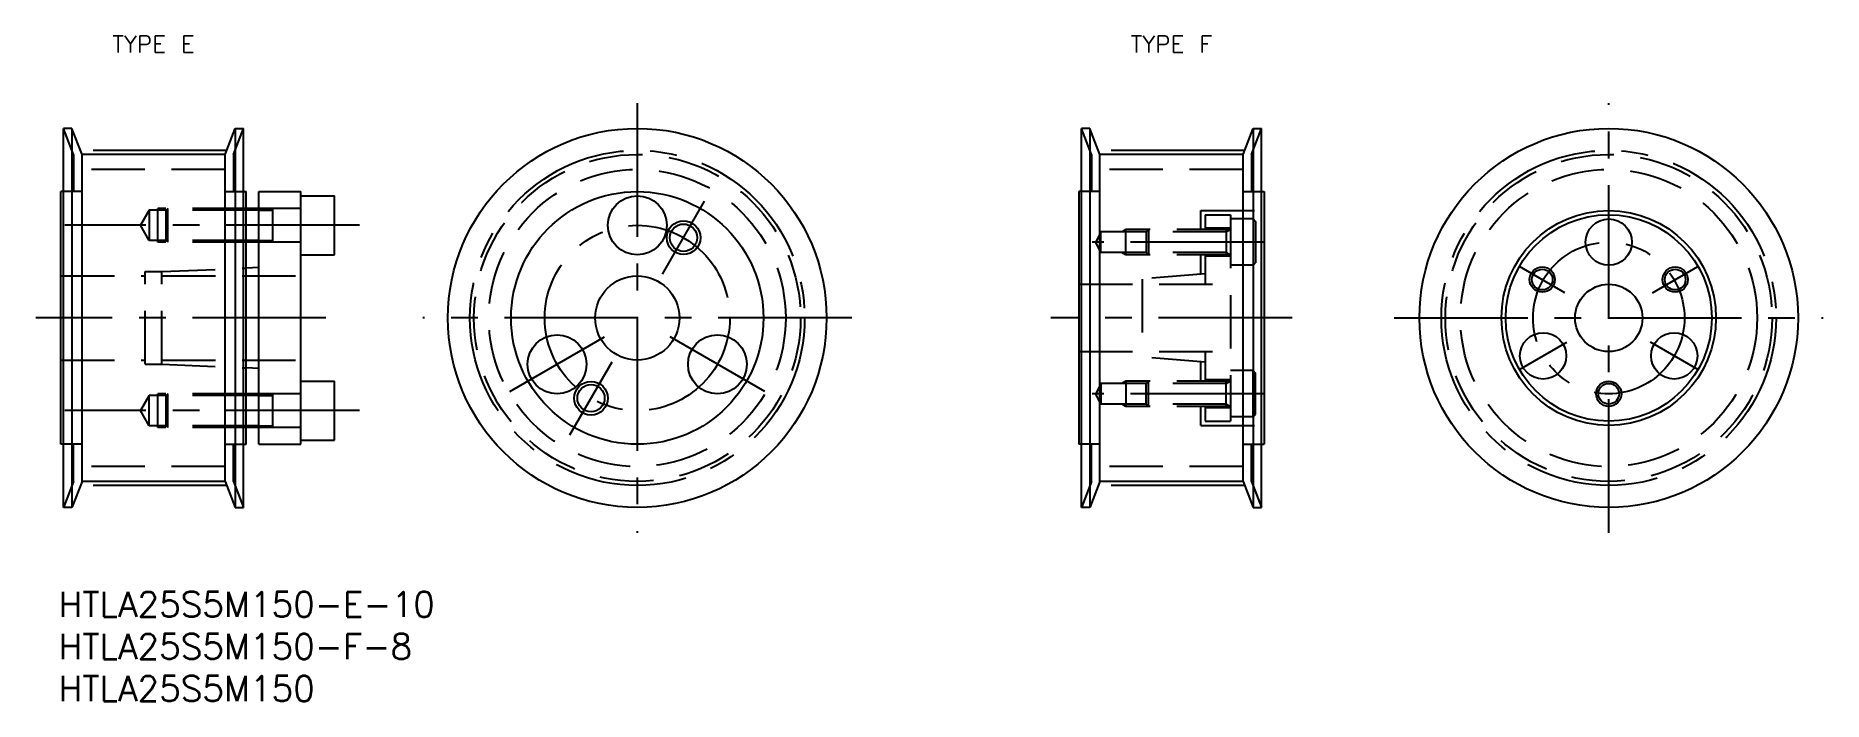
# Model space of a CAD drawing. Extents: x -3 to 210, y -13 to 66.
import ezdxf
from ezdxf.enums import TextEntityAlignment as Align

# ---------------------------------------------------------------- set-up
doc = ezdxf.new("R2010")
doc.units = 0
doc.header["$LTSCALE"] = 0.5
doc.linetypes.add('CENTER', pattern=[50.8, 31.75, -6.35, 6.35, -6.35])
doc.linetypes.add('DASHED', pattern=[19.05, 12.7, -6.35])
for name, color, linetype in [('MSM_CENTER', 1, 'CENTER'), ('MSM_CONTINUOUS', 7, 'CONTINUOUS'), ('MSM_DASHED', 4, 'DASHED'), ('MSM_NARROW', 5, 'CONTINUOUS'), ('MSM_PART_NUMBER', 7, 'CONTINUOUS')]:
    doc.layers.add(name, color=color, linetype=linetype)
doc.styles.add('MISUMI', font='txt.shx')
doc.styles.get("Standard").update_dxf_attribs({"font": 'txt.shx', "height": 3, "bigfont": 'bigfont.shx'})

# ---------------------------------------------------------------- blocks, each defined once
blk = doc.blocks.new('*U2')
at = {"layer": 'MSM_PART_NUMBER'}
blk.add_text('HTLA25S5M150-E-10', height=3, dxfattribs=at).set_placement((0, -3))
blk = doc.blocks.new('*U3')
at = {"layer": 'MSM_PART_NUMBER'}
blk.add_text('HTLA25S5M150', height=3, dxfattribs=at).set_placement((0, -13))
blk = doc.blocks.new('*U5')
at = {"layer": 'MSM_PART_NUMBER'}
blk.add_text('HTLA25S5M150-F-8', height=3, dxfattribs=at).set_placement((0, -8))

msp = doc.modelspace()

# ---------------------------------------------------------------- linework, layer by layer
at = {"layer": 'MSM_CENTER', "color": 1}
for p, q in [((68.8, 58), (68.8, 7)), ((184.27, 7), (184.27, 58)), ((19.99, 52.39), (2.61, 52.39)), ((140.99, 52.39), (123.61, 52.39)), ((71.8, 37.7), (76.8, 46.36)), ((35.8, 43.5), (0.76, 43.5)), ((143.3, 41.5), (122.85, 41.5)), ((179.07, 35.5), (173.66, 38.62)), ((189.46, 35.5), (194.88, 38.62)), ((31.8, 32.5), (-2.7, 32.5)), ((94.3, 32.5), (43.3, 32.5)), ((146.64, 32.5), (117.94, 32.5)), ((158.77, 32.5), (209.77, 32.5)), ((53.64, 23.75), (64.9, 30.25)), ((83.96, 23.75), (72.7, 30.25)), ((173.66, 26.38), (179.29, 29.62)), ((194.88, 26.38), (189.25, 29.62)), ((60.8, 18.64), (65.8, 27.3)), ((143.3, 23.5), (122.85, 23.5)), ((35.8, 21.5), (0.76, 21.5)), ((19.99, 12.6), (2.61, 12.6)), ((140.99, 12.6), (123.61, 12.6))]:
    msp.add_line(p, q, dxfattribs=at)
for centre, radius in [((68.8, 32.5), 19.89), ((184.27, 32.5), 19.89), ((68.8, 32.5), 11), ((184.27, 32.5), 9)]:
    msp.add_circle(centre, radius, dxfattribs=at)
at = {"layer": 'MSM_CONTINUOUS'}
for p, q in [((1.6, 55), (0.6, 55)), ((0.6, 10), (0.6, 55)), ((2.8, 51.91), (1.6, 55)), ((1.6, 55), (1.6, 10)), ((19.8, 51.91), (21, 55)), ((21, 55), (22, 55)), ((21, 55), (21, 10)), ((22, 10), (22, 55)), ((122.6, 55), (121.6, 55)), ((121.6, 10), (121.6, 55)), ((123.8, 51.91), (122.6, 55)), ((122.6, 55), (122.6, 10)), ((140.8, 51.91), (142, 55)), ((142, 55), (143, 55)), ((142, 55), (142, 10)), ((143, 10), (143, 55)), ((19.8, 51.91), (2.8, 51.91)), ((2.8, 13.08), (2.8, 51.91)), ((19.8, 13.08), (19.8, 51.91)), ((140.8, 51.91), (123.8, 51.91)), ((123.8, 13.08), (123.8, 51.91)), ((140.8, 13.08), (140.8, 51.91)), ((0.6, 47.5), (0.3, 47.5)), ((0.3, 17.5), (0.3, 47.5)), ((22, 47.5), (22.3, 47.5)), ((22.3, 17.5), (22.3, 47.5)), ((23.8, 47.5), (28.8, 47.5)), ((23.8, 17.5), (23.8, 47.5)), ((28.8, 17.5), (28.8, 47.5)), ((28.8, 47), (32.8, 47)), ((32.8, 40), (32.8, 47)), ((121.6, 47.5), (121.3, 47.5)), ((121.3, 47.5), (121.3, 17.5)), ((143, 47.5), (143.3, 47.5)), ((143.3, 47.5), (143.3, 17.5)), ((23.8, 45.3), (22.3, 45.3)), ((23.8, 41.7), (22.3, 41.7)), ((23.8, 38.5), (22.3, 38.43)), ((28.8, 40), (32.8, 40)), ((23.8, 26.5), (22.3, 26.57)), ((28.8, 25), (32.8, 25)), ((32.8, 18), (32.8, 25)), ((23.8, 23.3), (22.3, 23.3)), ((23.8, 19.7), (22.3, 19.7)), ((0.6, 17.5), (0.3, 17.5)), ((22, 17.5), (22.3, 17.5)), ((23.8, 17.5), (28.8, 17.5)), ((28.8, 18), (32.8, 18)), ((121.6, 17.5), (121.3, 17.5)), ((143, 17.5), (143.3, 17.5)), ((2.8, 13.08), (1.6, 10)), ((19.8, 13.08), (2.8, 13.08)), ((19.8, 13.08), (21, 10)), ((123.8, 13.08), (122.6, 10)), ((140.8, 13.08), (123.8, 13.08)), ((140.8, 13.08), (142, 10)), ((1.6, 10), (0.6, 10)), ((21, 10), (22, 10)), ((122.6, 10), (121.6, 10)), ((142, 10), (143, 10))]:
    msp.add_line(p, q, dxfattribs=at)
for centre, radius in [((68.8, 32.5), 22.5), ((184.27, 32.5), 22.5), ((68.8, 32.5), 15), ((68.8, 43.5), 3.5), ((184.27, 32.5), 12.75), ((184.27, 32.5), 12.25), ((74.3, 42.03), 1.62), ((184.27, 41.5), 2.75), ((176.37, 37.06), 1.23), ((192.17, 37.06), 1.23), ((68.8, 32.5), 5), ((184.27, 32.5), 4), ((59.27, 27), 3.5), ((78.33, 27), 3.5), ((176.47, 28), 2.75), ((192.06, 28), 2.75), ((63.3, 22.97), 1.62), ((184.27, 23.5), 1.23)]:
    msp.add_circle(centre, radius, dxfattribs=at)
at = {"layer": 'MSM_DASHED'}
for p, q in [((1.8, 51.91), (0.6, 55)), ((20.8, 51.91), (22, 55)), ((122.8, 51.91), (121.6, 55)), ((141.8, 51.91), (143, 55)), ((1.8, 51.91), (1.8, 47.5)), ((20.8, 51.91), (20.8, 47.5)), ((122.8, 51.91), (122.8, 47.5)), ((141.8, 51.91), (141.8, 47.5)), ((19.8, 50.14), (2.8, 50.14)), ((140.8, 50.14), (123.8, 50.14)), ((2.8, 47.5), (0.6, 47.5)), ((19.8, 47.5), (22, 47.5)), ((123.8, 47.5), (121.6, 47.5)), ((140.8, 47.5), (143, 47.5)), ((10.8, 45.3), (9.76, 43.5)), ((10.8, 45.3), (10.8, 41.7)), ((22.3, 45.3), (10.8, 45.3)), ((11.8, 41.5), (11.8, 45.5)), ((22.3, 45.5), (11.8, 45.5)), ((13, 45.5), (12.8, 45.3)), ((12.8, 41.7), (12.8, 45.3)), ((13, 41.5), (13, 45.5)), ((28.8, 45.5), (23.8, 45.5)), ((23.8, 45.3), (25.47, 45.3)), ((25.47, 41.5), (25.47, 45.5)), ((135.8, 45.25), (143.3, 45.25)), ((135.8, 43), (135.8, 45.25)), ((136.3, 44.75), (139.3, 44.75)), ((136.3, 44.75), (136.3, 43)), ((139.3, 44.75), (139.3, 20.25)), ((10.8, 41.7), (9.76, 43.5)), ((123.89, 42.73), (123.3, 41.5)), ((138.8, 42.73), (123.89, 42.73)), ((123.89, 40.27), (123.89, 42.73)), ((126.89, 43), (126.42, 42.73)), ((139.3, 43), (126.89, 43)), ((126.89, 40), (126.89, 43)), ((129.3, 42.73), (129.57, 43)), ((129.3, 42.73), (129.3, 40.27)), ((129.57, 43), (129.57, 40)), ((139.3, 43.15), (136.3, 43.15)), ((138.8, 43), (138.8, 40)), ((138.8, 42.73), (139.27, 43)), ((142, 44.25), (139.3, 44.25)), ((142, 44.25), (142, 38.75)), ((142, 44.25), (142.3, 43.95)), ((142.3, 43.95), (142.3, 39.05)), ((22.3, 41.7), (10.8, 41.7)), ((22.3, 41.5), (11.8, 41.5)), ((13, 41.5), (12.8, 41.7)), ((23.8, 41.7), (25.47, 41.7)), ((28.8, 41.5), (23.8, 41.5)), ((123.89, 40.27), (123.3, 41.5)), ((123.31, 41.5), (123.31, 41.5)), ((12.3, 38), (22.3, 38.43)), ((123.87, 40.3), (123.87, 40.3)), ((138.8, 40.27), (123.87, 40.27)), ((126.87, 40), (126.4, 40.27)), ((139.3, 40), (126.87, 40)), ((129.57, 40), (129.3, 40.27)), ((135.8, 37.71), (135.8, 40)), ((136.3, 40), (136.3, 36.5)), ((139.3, 39.85), (136.3, 39.85)), ((138.8, 40.27), (139.27, 40)), ((142, 38.75), (139.3, 38.75)), ((142, 38.75), (142.3, 39.05)), ((0.3, 37.5), (10.3, 37.5)), ((10.3, 27), (10.3, 38)), ((10.3, 38), (12.3, 38)), ((12.3, 27), (12.3, 38)), ((12.3, 37.5), (28.8, 37.5)), ((121.3, 36.5), (139.3, 36.5)), ((136.3, 37.75), (128.8, 37.12)), ((128.8, 37.12), (128.8, 27.88)), ((121.3, 28.5), (139.3, 28.5)), ((136.3, 27.25), (128.8, 27.88)), ((136.3, 28.5), (136.3, 25)), ((0.3, 27.5), (10.3, 27.5)), ((10.3, 27), (12.3, 27)), ((12.3, 27.5), (28.8, 27.5)), ((12.3, 27), (22.3, 26.57)), ((135.8, 25), (135.8, 27.29)), ((142, 26.25), (139.3, 26.25)), ((142, 20.75), (142, 26.25)), ((142, 26.25), (142.3, 25.95)), ((142.3, 21.05), (142.3, 25.95)), ((11.8, 19.5), (11.8, 23.5)), ((22.3, 23.5), (11.8, 23.5)), ((13, 23.5), (12.8, 23.3)), ((13, 19.5), (13, 23.5)), ((28.8, 23.5), (23.8, 23.5)), ((25.47, 19.5), (25.47, 23.5)), ((123.89, 24.73), (123.3, 23.5)), ((123.89, 22.27), (123.3, 23.5)), ((123.31, 23.5), (123.31, 23.5)), ((138.8, 24.73), (123.87, 24.73)), ((123.87, 24.7), (123.87, 24.7)), ((123.89, 24.73), (123.89, 22.27)), ((126.87, 25), (126.4, 24.73)), ((139.3, 25), (126.87, 25)), ((126.89, 25), (126.89, 22)), ((129.57, 25), (129.3, 24.73)), ((129.3, 22.27), (129.3, 24.73)), ((129.57, 22), (129.57, 25)), ((139.3, 25.15), (136.3, 25.15)), ((138.8, 22), (138.8, 25)), ((138.8, 24.73), (139.27, 25)), ((10.8, 23.3), (9.76, 21.5)), ((10.8, 19.7), (9.76, 21.5)), ((10.8, 19.7), (10.8, 23.3)), ((22.3, 23.3), (10.8, 23.3)), ((12.8, 19.7), (12.8, 23.3)), ((23.8, 23.3), (25.47, 23.3)), ((138.8, 22.27), (123.89, 22.27)), ((126.89, 22), (126.42, 22.27)), ((139.3, 22), (126.89, 22)), ((129.3, 22.27), (129.57, 22)), ((135.8, 19.75), (135.8, 22)), ((136.3, 22), (136.3, 20.25)), ((139.3, 21.85), (136.3, 21.85)), ((138.8, 22.27), (139.27, 22)), ((22.3, 19.7), (10.8, 19.7)), ((22.3, 19.5), (11.8, 19.5)), ((13, 19.5), (12.8, 19.7)), ((23.8, 19.7), (25.47, 19.7)), ((28.8, 19.5), (23.8, 19.5)), ((135.8, 19.75), (143.3, 19.75)), ((136.3, 20.25), (139.3, 20.25)), ((142, 20.75), (139.3, 20.75)), ((142, 20.75), (142.3, 21.05)), ((2.8, 17.5), (0.6, 17.5)), ((1.8, 13.08), (1.8, 17.5)), ((19.8, 17.5), (22, 17.5)), ((20.8, 13.08), (20.8, 17.5)), ((123.8, 17.5), (121.6, 17.5)), ((122.8, 13.08), (122.8, 17.5)), ((140.8, 17.5), (143, 17.5)), ((141.8, 13.08), (141.8, 17.5)), ((1.8, 13.08), (0.6, 10)), ((19.8, 14.85), (2.8, 14.85)), ((20.8, 13.08), (22, 10)), ((122.8, 13.08), (121.6, 10)), ((140.8, 14.85), (123.8, 14.85)), ((141.8, 13.08), (143, 10))]:
    msp.add_line(p, q, dxfattribs=at)
for centre, radius in [((68.8, 32.5), 19.41), ((184.27, 32.5), 19.41), ((68.8, 32.5), 17.64), ((184.27, 32.5), 17.64)]:
    msp.add_circle(centre, radius, dxfattribs=at)
at = {"layer": 'MSM_NARROW'}
for p, q in [((23.8, 45.5), (22.3, 45.5)), ((23.8, 41.5), (22.3, 41.5)), ((23.8, 23.5), (22.3, 23.5)), ((23.8, 19.5), (22.3, 19.5))]:
    msp.add_line(p, q, dxfattribs=at)
for centre, radius in [((74.3, 42.03), 2), ((176.37, 37.06), 1.5), ((192.17, 37.06), 1.5), ((63.3, 22.97), 2), ((184.27, 23.5), 1.5)]:
    msp.add_circle(centre, radius, dxfattribs=at)

# ---------------------------------------------------------------- block references
at = {"layer": 'MSM_CONTINUOUS'}
for name in ['*U2', '*U5', '*U3']:
    msp.add_blockref(name, (0, 0), dxfattribs=at)

# ---------------------------------------------------------------- texts
at = {"layer": 'MSM_PART_NUMBER', "color": 7, "linetype": 'CONTINUOUS', "style": 'MISUMI'}
for s, p in [('TYPE E', (11.3, 65)), ('TYPE F', (132.3, 65))]:
    msp.add_text(s, height=2, dxfattribs=at).set_placement(p, align=Align.MIDDLE_CENTER)

doc.saveas('drawing.dxf')
